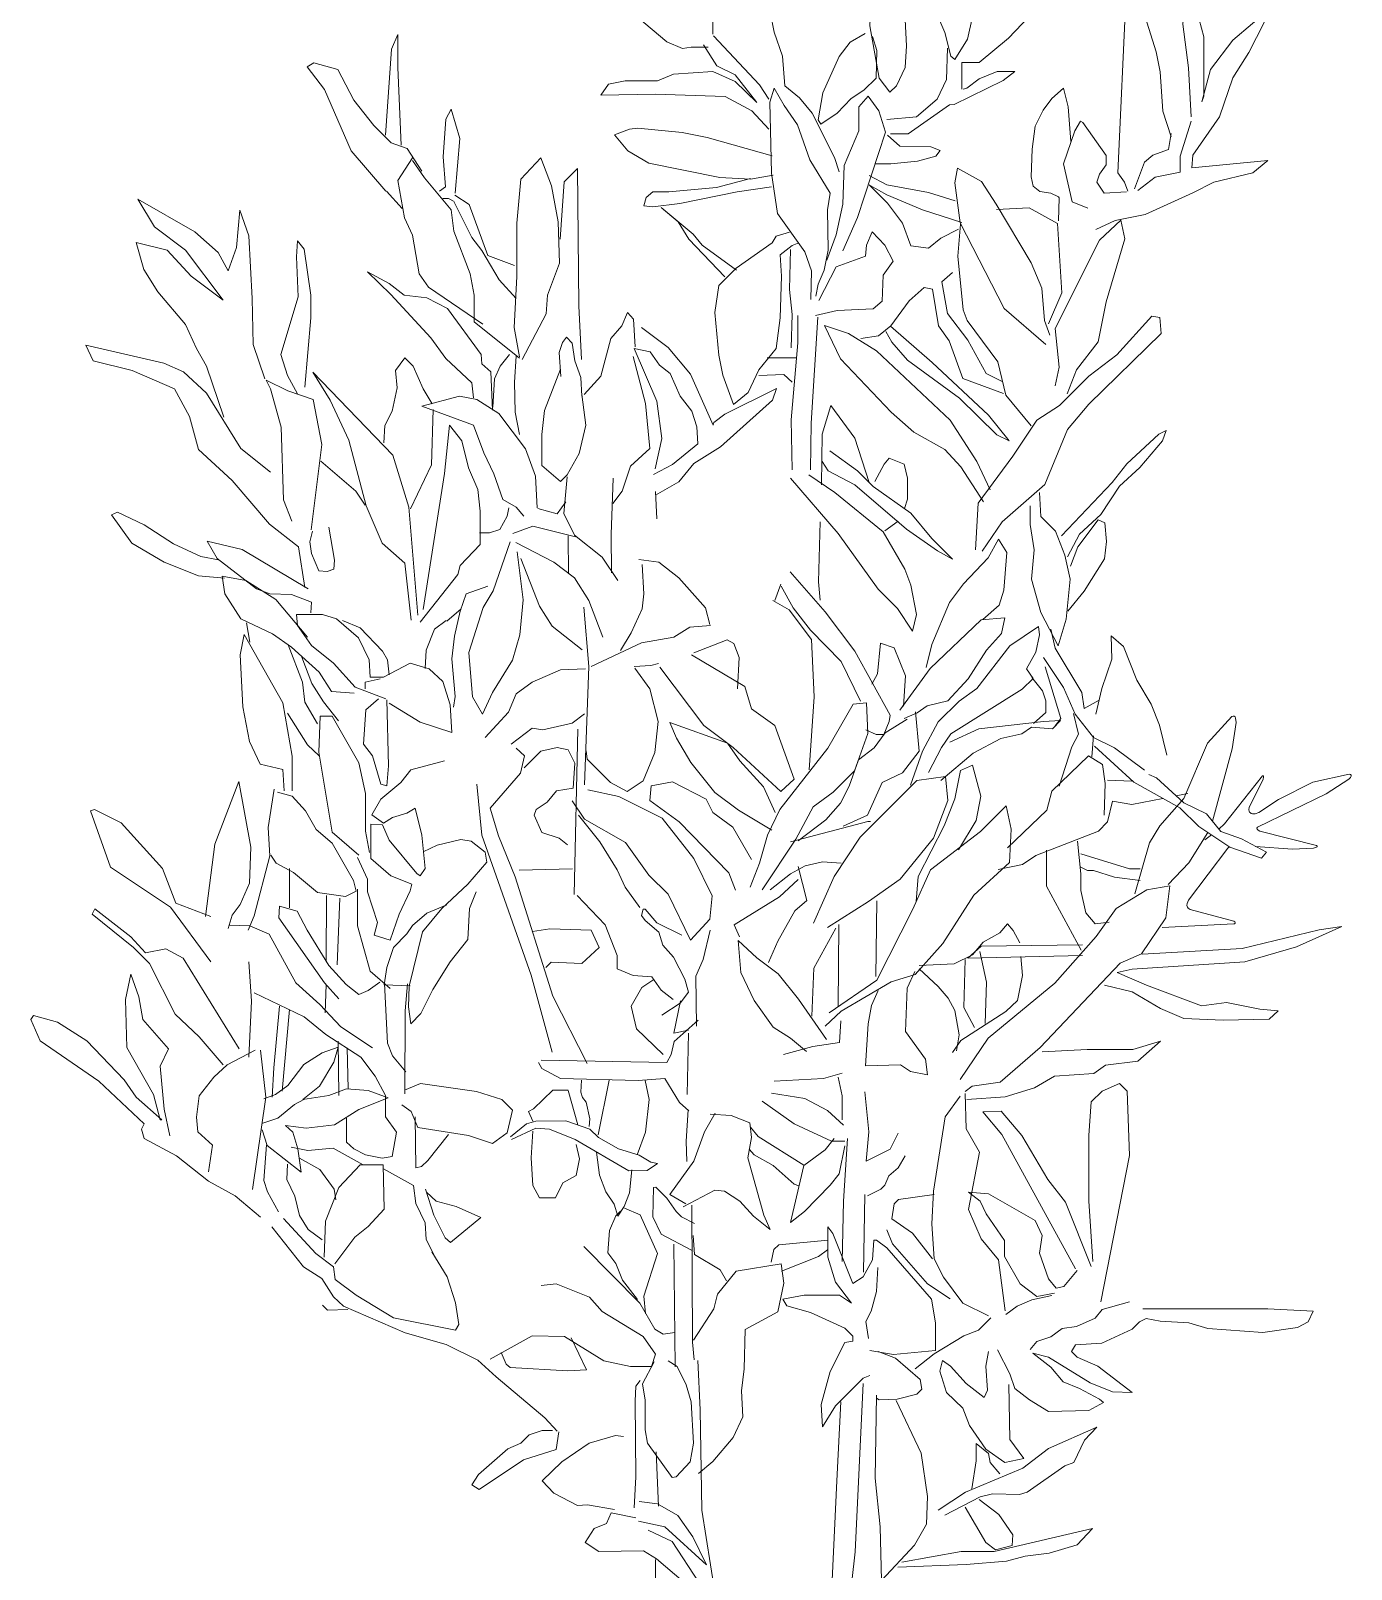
# Model space of a CAD drawing. Header units: millimetres. Extents: x -63086 to 144078, y -129912 to 13382.
# Drawn here: x 51052.6 to 51382.5, y -41978.8 to -41594.5 of the extents above; entities that cross this region are included whole.
import ezdxf

# ---------------------------------------------------------------- set-up
doc = ezdxf.new("R2010")
doc.units = ezdxf.units.MM
doc.layers.get('0').update_dxf_attribs({"lineweight": 0})
doc.layers.add('観葉植物', color=92, linetype='Continuous', lineweight=9)

# ---------------------------------------------------------------- blocks, each defined once
blk = doc.blocks.new('オリーブ（CAD素材.com）')
at = {"color": 0, "linetype": 'ByBlock', "lineweight": -2}
for points in [[(54.53, 1051.79), (52.71, 1049.18), (51.67, 1046.83), (50.62, 1042.4), (45.93, 1034.97), (44.37, 1029.76), (45.67, 1028.06), (46.58, 1023.37), (48.67, 1017.37), (49.32, 1009.94), (52.97, 1006.94), (56.1, 1003.16), (61.7, 992.08), (62.88, 988.43)], [(96.14, 1026.82), (103.14, 1029.49), (108.15, 1034.17), (115.16, 1037.17), (121.16, 1037.5), (126.5, 1039.51), (133.85, 1044.51), (137.52, 1046.51), (135.51, 1042.84), (129.51, 1038.17), (124.5, 1035.5), (117.16, 1034.5), (105.15, 1021.82), (97.8, 1015.81), (93.47, 1015.81), (93.47, 1009.14)], [(97.41, 1032.83), (94.91, 1021.57), (91.78, 1016.56), (90.73, 1017.4), (89.27, 1023.24), (86.77, 1029.08), (86.35, 1037.21), (86.98, 1043.05)], [(31.26, 1022.9), (31.39, 1031.24), (24.62, 1037.63), (22.92, 1038.54), (11.06, 1041.28), (7.28, 1041.28), (7.15, 1038.02), (8.71, 1032.15), (12.49, 1027.07), (19.79, 1020.94), (23.7, 1019.25), (25.92, 1019.64), (30.09, 1019.64)], [(150.8, 1002.18), (150.17, 1014.48), (148.71, 1025.33), (149.55, 1034.72), (151.84, 1033.46), (152.26, 1028.67), (153.93, 1022.2), (153.93, 1007.39), (153.51, 1005.93), (155.6, 1014.07), (161.23, 1021.37), (171.03, 1029.71), (165.19, 1018.24), (161.23, 1011.98), (157.89, 1002.18), (151.22, 992.59), (151.01, 989.46), (169.99, 991.33), (166.23, 988.21), (156.43, 985.91), (151.22, 983.2), (139.33, 977.78), (131.82, 976.32), (127.02, 974.02)], [(79, 1033.01), (79.65, 1019.98), (79.39, 1014.5), (77.17, 1009.94), (75.48, 1008.38), (72.87, 1011.9), (70.53, 1024.93), (70.66, 1028.32), (75.74, 1033.54)], [(145.79, 997.17), (143.71, 1003.64), (143.08, 1013.44), (142.04, 1018.45), (139.33, 1027.21), (134.53, 1033.46), (132.45, 988.21), (134.11, 985.91), (134.95, 983.62)], [(-46.61, 995.12), (-47.39, 1014.54), (-47.39, 1022.75), (-48.95, 1019.1), (-50.52, 997.59)], [(31.49, 1022.47), (42.96, 1010.17), (45.25, 1006.62)], [(69.38, 1023.06), (65.6, 1020.84), (62.86, 1017.32), (58.82, 1008.2), (57.65, 1001.42), (58.3, 1000.37), (62.34, 1003.11), (65.86, 1006.76), (68.99, 1008.85), (72.12, 1011.85), (72.25, 1018.75), (71.2, 1022.27)], [(45.25, 999.11), (41.08, 1003.7), (34.41, 1007.25), (16.89, 1007.87), (3.33, 1007.66), (5.21, 1010.38), (9.38, 1011.21), (17.51, 1011.21), (21.48, 1012.88), (31.28, 1013.5), (36.91, 1011), (42.33, 1005.79), (36.91, 1012.67), (32.32, 1014.96), (28.99, 1020.18)], [(89.91, 1019.38), (89.65, 1011.56), (87.31, 1006.6), (82.22, 1002.17), (74.79, 1001.52)], [(-50.4, 983.65), (-59.07, 993.67), (-65.75, 1009.02), (-70.08, 1014.69), (-68.42, 1015.69), (-62.41, 1014.02), (-58.4, 1006.35), (-53.4, 1000.01), (-49.06, 995.67), (-45.06, 994.33), (-41.39, 988.66)], [(93.82, 1009.08), (94.74, 1009.34), (97.86, 1011.69), (102.3, 1013.51), (106.73, 1013.51), (103.86, 1011.3), (91.61, 1005.3), (90.43, 1005.17), (80.14, 998), (75.7, 998)], [(57.02, 957.44), (57.65, 960.36), (59.11, 963.91), (60.15, 968.92), (59.94, 978.93), (60.57, 983.1), (55.56, 991.44), (52.44, 1000.2), (49.1, 1005), (46.6, 1009.38), (45.55, 1005.83), (45.97, 988.1), (47.43, 978.09), (54.31, 968.5), (55.98, 963.7), (55.77, 956.61)], [(63.8, 968.7), (67.47, 977.05), (74.47, 998.4), (72.81, 1003.74), (70.14, 1007.41), (67.8, 1004.74), (67.8, 998.74), (64.13, 990.06), (63.8, 980.38), (62.13, 972.71), (59.79, 966.37)], [(120.7, 996.08), (120.05, 1004.68), (118.88, 1009.37), (116.01, 1006.77), (113.79, 1003.9), (111.84, 999.86), (111.05, 994.12), (110.79, 987.21), (111.32, 984.87), (113.01, 983.56), (115.75, 983.17), (117.7, 982.26), (117.83, 982), (117.7, 976.26)], [(-33.05, 983.12), (-31.88, 996.81), (-34.09, 1004.11), (-35.4, 1001.63), (-36.05, 992.25), (-35.53, 984.69), (-36.96, 983.64)], [(134.65, 983.43), (129.04, 983.17), (127.22, 985.91), (127.87, 987.87), (129.56, 990.21), (129.56, 992.56), (123.7, 1000.77), (123.18, 1001.16), (121.74, 998.69), (118.88, 990.47), (121.09, 980.96), (125, 979.39)], [(137.45, 983.83), (141.83, 987.16), (148.09, 988.41), (148.09, 992.38), (150.8, 1001.14)], [(46.16, 992.46), (29.89, 997.05), (23.64, 998.3), (12.58, 999.35), (10.5, 999.14), (6.74, 997.68), (10.08, 993.72), (15.3, 990.59), (33.02, 987.04), (40.74, 986.62), (46.37, 987.67)], [(71.79, 990.49), (75.76, 990.49), (82.43, 991.12), (87.02, 992.37), (88.06, 993.83), (85.77, 994.67), (78.05, 994.87), (74.92, 997.59)], [(145.79, 998.01), (145.17, 994.05), (141.21, 992.59), (139.12, 990.92), (136.62, 984.24)], [(-43.72, 992), (-47.39, 986.32), (-45.72, 976.98), (-43.72, 972.64), (-42.05, 962.96), (-39.72, 959.63), (-26.19, 950.42)], [(-16.35, 941.6), (-10.34, 952.95), (-10, 957.62), (-7, 965.63), (-7.34, 975.97), (-9, 984.98), (-11.67, 991.99), (-16.68, 986.65), (-17.68, 975.64), (-17.68, 962.29), (-18.35, 949.61), (-17.01, 942.27)], [(-43.72, 991.33), (-40.72, 986.99), (-34.04, 978.98), (-33.38, 973.64), (-29.37, 962.96), (-28.37, 957.62), (-28.37, 950.95), (-17.02, 941.94)], [(-1.54, 941.61), (-2.21, 954.96), (-2.54, 989.33), (-5.88, 985.99), (-6.88, 971.64)], [(115.47, 947.68), (114.13, 951.35), (113.47, 959.36), (110.8, 965.7), (102.12, 980.38), (98.45, 986.05), (92.44, 989.39), (91.78, 985.72), (93.11, 975.71), (104.12, 954.35), (114.47, 945.34)], [(45.95, 984.75), (37.4, 983.5), (23.01, 980.58), (16.34, 979.74), (14.04, 979.95), (14.67, 982.04), (16.34, 983.5), (20.3, 983.5), (32.19, 984.54), (40.74, 986.83)], [(91.84, 981.25), (85.17, 983.34), (74.74, 985.22), (70.36, 987.51)], [(92.67, 974.16), (88.29, 971.87), (85.17, 969.37), (80.79, 969.99), (78.7, 975.62), (74.95, 980.63), (70.36, 985.22)], [(93.51, 975.83), (83.71, 978.96), (74.74, 982.71), (70.57, 985.01)], [(-80.64, 936.78), (-83.56, 945.33), (-83.77, 956.8), (-84.61, 972.45), (-86.9, 978.91), (-87.73, 969.53), (-89.82, 963.69), (-92.32, 968.27), (-98.16, 973.49), (-112.35, 981.62), (-108.17, 974.74), (-100.46, 968.9), (-91.07, 956.39), (-99, 962.43), (-105.05, 968.9), (-112.76, 970.78), (-110.89, 964.1), (-107.34, 958.47), (-100.46, 950.34), (-97.75, 944.29), (-95.24, 939.91), (-90.86, 927.19)], [(-50.26, 983.64), (-46.35, 979.34)], [(-33.31, 981.04), (-34.74, 981.82), (-36.18, 981.82)], [(-17.8, 956.79), (-22.1, 961.48), (-26.4, 968.78), (-28.88, 972.04), (-33.31, 980.91)], [(-18.26, 965.07), (-24.91, 967.55), (-29.6, 980.32), (-33.18, 982.6)], [(37.19, 963.89), (28.64, 970.15), (26.35, 972.86), (18.42, 979.53), (22.6, 975.99), (25.31, 971.61), (34.27, 962.22)], [(115.12, 950.52), (118.46, 958.23), (117.42, 975.55), (110.33, 979.51), (102.19, 979.09)], [(119.86, 933), (122.19, 939), (127.53, 946.01), (129.54, 956.02), (134.21, 971.71), (133.21, 976.38), (127.87, 971.37), (116.86, 949.35), (117.86, 939.67), (116.86, 935)], [(50.45, 973.38), (47.11, 972.37), (46.11, 970.71), (37.1, 964.37), (32.76, 960.03), (31.76, 953.35), (32.76, 942.67), (33.76, 937.67), (36.43, 930.33), (40.1, 933.33), (42.77, 939), (47.11, 944.34), (48.11, 952.02), (48.44, 962.36), (48.11, 967.7), (51.11, 970.04), (52.78, 970.71)], [(56.93, 952.6), (62.36, 953.85), (71.32, 954.27), (73.62, 956.15), (73.83, 962.61), (76.33, 966.16), (74.24, 970.12), (71.12, 973.46), (69.66, 970.12), (69.45, 967.41), (62.15, 964.7), (57.77, 956.36)], [(110.85, 924.99), (104.51, 932.66), (102.51, 941.01), (94.83, 951.35), (93.83, 954.02), (92.49, 967.37), (93.16, 975.38)], [(-70.63, 934.69), (-69.17, 952.01), (-69.17, 957.64), (-70.84, 969.11), (-72.51, 971.19), (-72.72, 967.23), (-72.3, 957.22), (-76.68, 942.83), (-75.01, 937.61), (-72.51, 933.03)], [(50.68, 969.08), (50.47, 959.07), (51.09, 952.81), (50.89, 944.47)], [(-28.5, 931.98), (-28.92, 935.74), (-35.38, 941.79), (-39.14, 947), (-49.15, 957.85), (-54.99, 963.48), (-49.57, 960.56), (-45.81, 957.64), (-40.18, 957.01), (-34.97, 954.3), (-26.62, 942.83), (-26.42, 940.53), (-24.13, 938.48), (-23.77, 928.88)], [(91.21, 963.32), (88.5, 961.02), (89.96, 953.1), (94.97, 946.42), (99.56, 938.08), (103.73, 935.99)], [(103.94, 933.07), (93.72, 936.83), (90.38, 946.21), (87.67, 949.97), (86.21, 959.15), (84.12, 959.56), (80.37, 956.23), (75.78, 949.97), (72.65, 947.47), (68.27, 946.84)], [(-0.85, 932.86), (3.33, 937.45), (5.83, 946.83), (8.54, 949.96), (10, 953.3), (11.46, 951.63), (11.88, 944.75)], [(16.98, 907.67), (22.82, 911.01), (26.58, 915.59), (33.25, 919.77), (46.18, 931.44), (47.22, 934.36), (34.29, 927.9), (31.58, 925.81), (31.37, 925.19), (25.74, 937.91), (20.11, 944.58), (13.44, 949.59)], [(52.55, 952.6), (52.55, 945.72), (50.89, 926.53), (51.09, 914.02)], [(55.68, 914.02), (55.89, 925.7), (57.56, 952.19)], [(100.57, 909.05), (97.23, 916.06), (90.56, 926.41), (72.2, 943.76), (65.2, 948.1), (59.19, 950.1), (63.19, 941.76), (75.87, 928.41), (81.55, 923.4), (89.22, 919.07), (93.23, 914.73), (98.9, 906.05)], [(75.67, 949.88), (86.09, 940.84), (100.19, 927.64), (105.32, 921.29), (102.23, 922.75), (92.94, 931.88), (79.9, 941.41), (75.99, 945.89), (74.53, 948.58)], [(96.9, 894.04), (97.56, 905.72), (106.24, 917.4), (112.25, 926.41), (117.92, 930.08), (125.26, 937.42), (132.27, 942.76), (140.95, 952.44), (142.95, 952.1), (143.28, 948.1), (125.26, 930.41), (119.92, 924.07), (114.25, 910.39), (103.57, 901.05), (98.57, 893.7)], [(-1.46, 932.4), (-1.72, 937.09), (-3.16, 941.26), (-3.81, 945.7), (-5.24, 947.13), (-6.29, 945.83), (-7.07, 943.35), (-6.68, 937.35)], [(-79.2, 913.44), (-86.67, 919.32), (-95.22, 933.2), (-100.96, 938.52), (-105.89, 940.67), (-125.4, 945.19), (-123.51, 941.21), (-113.79, 938.87), (-103.22, 934.27), (-99.49, 927.33), (-97.24, 919.12), (-88.81, 911.31), (-79.44, 900.4), (-72.26, 894.76), (-70.65, 884.61)], [(-38.8, 930.52), (-41.1, 934.28), (-43.6, 939.91), (-45.69, 941.99), (-47.98, 938.86), (-47.56, 934.48), (-48.82, 928.64), (-50.69, 925.1), (-50.9, 920.72)], [(-23.7, 929.69), (-23.29, 936.78), (-21.83, 939.91), (-19.53, 942.83)], [(-17.03, 922.81), (-18.07, 928.44), (-18.28, 935.95), (-17.86, 942.41)], [(11.35, 942.29), (14.48, 930.61), (15.52, 919.35), (10.73, 914.97), (8.64, 908.71), (6.35, 905.58)], [(16.88, 914.29), (18.55, 921.8), (17.3, 931.19), (11.67, 944.33), (15.63, 943.49), (17.93, 940.16), (20.64, 938.07), (23.14, 932.44), (26.06, 928.69), (27.31, 924.72), (27.52, 920.55), (21.26, 915.34), (16.47, 912.83)], [(52.14, 941.97), (44.84, 941.97)], [(-42.4, 877.69), (-44.62, 904.7), (-48.63, 917.71), (-68.65, 938.4), (-64.31, 931.4), (-59.64, 921.39), (-55.3, 905.03), (-51.3, 895.69), (-45.62, 890.68), (-44.11, 876.47)], [(-1.45, 932.82), (-0.45, 925.14), (-2.12, 918.13), (-5.12, 912.79), (-6.79, 911.12), (-11.46, 915.13), (-11.46, 922.8), (-10.79, 928.81), (-6.79, 939.16)], [(-69.05, 899.03), (-66.38, 920.38), (-68.52, 931.6), (-74.93, 933.73), (-80.27, 936.4), (-79.2, 934.27), (-76.53, 924.66), (-75.99, 906.5), (-73.86, 901.16)], [(51.09, 935.92), (49.01, 937.79), (42.75, 937.59)], [(-12.61, 904.49), (-13.03, 912.42), (-15.53, 919.3), (-22.2, 928.06), (-27.63, 931.61), (-32.01, 932.44), (-41.39, 929.94), (-28.46, 925.14), (-25.96, 918.26), (-23.45, 913.04), (-21.16, 906.58), (-17.82, 904.7), (-15.95, 902.41)], [(-44.23, 904.24), (-39.01, 915.3), (-38.6, 929.06)], [(70.33, 910.86), (66.79, 921.92), (60.74, 930.05), (58.65, 922.96), (58.45, 910.24)], [(-41.1, 879.08), (-35.78, 913.09), (-34.53, 925.19), (-31.4, 921.23), (-29.74, 914.55), (-27.44, 909.13), (-26.82, 903.71), (-26.82, 895.36), (-31.82, 890.15), (-32.45, 887.85), (-41.83, 875.97)], [(118.45, 897.51), (131.09, 910.81), (134.74, 915.5), (142.69, 922.93), (144.52, 923.84), (143.61, 921.24), (138, 914.59), (132.92, 909.9), (128.22, 902.86), (122.88, 897.9), (119.88, 892.3)], [(60.53, 918.79), (67.41, 913.78), (71.38, 909.82), (80.76, 903.15), (85.98, 896.89), (91.19, 891.67), (87.44, 893.76), (79.72, 899.18), (66.79, 910.24), (60.11, 913.78), (58.65, 916.08)], [(-66.65, 916.22), (-57.89, 908.71), (-55.6, 905.17)], [(79.15, 904.34), (79.93, 906.69), (79.93, 911.91), (79.09, 915.45), (75.34, 916.91), (74.09, 915.45), (71.79, 911.07)], [(-5.13, 912.26), (-5.96, 903.08), (-3.25, 897.66), (3.63, 892.23), (7.6, 886.39)], [(6.38, 911.9), (5.86, 897.82), (5.99, 888.3)], [(50.73, 911.91), (62.62, 898.14), (72.63, 884.17), (77.43, 879.37), (81.18, 873.74), (82.22, 877.91), (80.76, 885.21), (79.3, 889.17), (73.88, 898.56), (61.78, 908.36), (55.32, 912.74)], [(16.94, 908.64), (17.33, 901.73)], [(112.92, 908.39), (113.25, 902.38), (116.92, 898.71), (119.26, 892.7), (120.59, 886.7), (119.59, 876.68), (117.59, 870.01), (113.25, 878.35), (110.91, 886.7), (111.58, 894.04), (110.58, 900.38), (110.58, 905.05)], [(-90.75, 886.94), (-97.22, 887.57), (-105.77, 890.91), (-113.9, 895.7), (-118.91, 902.8), (-117.45, 903.42), (-110.77, 900.29), (-103.47, 895.5), (-96.59, 892.37), (-92.21, 891.53)], [(-19.7, 904.51), (-20.05, 902.42), (-21.89, 899.11), (-24.48, 898.24), (-26.98, 898.29)], [(-12.46, 904.36), (-7.57, 903.05), (-5.45, 905.99)], [(-68.76, 898.67), (-69.38, 896), (-68.97, 893.12), (-67.12, 888.81), (-65.07, 888.6), (-63.42, 889.22), (-63.22, 891.48), (-64.65, 899.69)], [(-18.68, 898.07), (-13.68, 899.95), (-3.04, 897.24)], [(58.09, 901.02), (57.67, 886.01), (58.09, 881.42)], [(74.3, 898.77), (77.56, 901.17)], [(120.66, 889.95), (122.49, 894.78), (127.57, 901.55), (129.27, 900.77), (129.66, 896.08), (129.14, 891.78), (124.05, 883.7), (120.01, 878.74)], [(-69.78, 884.31), (-86.26, 894.11), (-95.02, 896.2), (-92.51, 891.82), (-82.71, 884.31), (-79.37, 883.06), (-73.95, 882.85), (-68.95, 880.97), (-69.15, 878.26)], [(-17.56, 893.56), (-16.07, 881.51), (-16.9, 872.75), (-18.78, 866.49), (-23.79, 858.36), (-26.29, 852.93), (-28.79, 857.31), (-29.63, 868.37), (-26.08, 879.63), (-23.58, 883.8), (-19.34, 896.05)], [(-17.91, 895.85), (-8.46, 890.98), (-3.25, 887.02), (0.3, 881.39), (3.84, 872.21)], [(-4.83, 897.53), (-4.75, 887.99)], [(84.56, 864.66), (85.99, 870.4), (90.42, 880.83), (93.94, 885.52), (100.07, 892.04), (102.68, 896.73), (104.76, 893.34), (103.98, 883.96), (102.81, 880.18), (98.76, 876.66)], [(-1.37, 869.08), (-8.88, 874.92), (-12.01, 879.93), (-16.64, 891.83)], [(13.65, 890.36), (14.06, 883.06), (13.65, 879.3), (10.93, 873.25), (8.22, 868.87)], [(30.54, 875.34), (29.5, 879.51), (22.82, 887.02), (17.82, 890.98), (12.81, 891.61)], [(50.6, 888.57), (59.33, 878.53), (66.76, 868.75), (75.62, 852.72), (75.36, 851.15), (74.06, 847.9), (72.1, 847.9), (69.5, 849.07)], [(-58.31, 858.24), (-63.94, 858.65), (-67.07, 863.45), (-73.95, 869.71), (-78.75, 873.05), (-86.67, 876.8), (-90.64, 883.06), (-91.26, 887.44), (-85.42, 886.39), (-77.91, 881.6), (-69.99, 872.21)], [(-24.94, 884.93), (-30.36, 883.06), (-31.82, 878.68), (-33.28, 872.42), (-33.91, 866.79), (-33.07, 857.4), (-33.49, 854.69)], [(48.25, 885.44), (46.82, 881.4)], [(68.19, 856.24), (63.37, 866.15), (55.68, 873.97), (51.38, 879.57), (48.38, 884.92)], [(55.34, 839.06), (56.59, 857.28), (55.94, 871.62), (50.34, 879.05), (46.29, 881.4)], [(-50.38, 856.78), (-58.1, 859.7), (-63.52, 865.75), (-68.95, 870.13), (-72.49, 875.13), (-72.7, 877.84), (-66.23, 877.84), (-62.69, 876.8), (-57.27, 872), (-54.55, 866.58), (-54.35, 862.2), (-51.01, 862.2), (-44.33, 865.75), (-39.54, 864.29), (-36.2, 861.16), (-34.32, 855.32), (-33.91, 848.43), (-41.83, 850.94), (-49.55, 855.73)], [(-49.55, 862.83), (-49.97, 866.58), (-51.22, 868.67), (-56.85, 874.51), (-61.23, 876.38)], [(-35.2, 876.18), (-31.62, 879.28)], [(-0.95, 879.72), (0.3, 864.91), (-0.74, 835.3)], [(78.04, 853.97), (85.6, 864.4), (98.37, 876.53), (104.24, 877.05), (103.46, 873.14), (99.68, 868.97), (95.11, 861.8), (90.03, 856.32), (84.82, 855.02), (82.34, 853.32), (79.08, 851.89)], [(-73.81, 833.79), (-73.81, 842.47), (-76.14, 855.82), (-85.82, 872.84), (-86.82, 867.83), (-86.15, 854.82), (-84.48, 846.14), (-81.81, 840.47), (-76.14, 839.13), (-75.81, 833.79)], [(-85.21, 875.76), (-84.38, 870.96)], [(-35.36, 876.35), (-38.22, 874.23), (-40.33, 868.93), (-40.58, 864.37)], [(0.92, 864.91), (13.44, 870.75), (21.57, 872.21), (25.54, 874.71), (30.75, 875.13)], [(80.71, 835.25), (83.71, 843.72), (87.62, 851.02), (92.83, 856.24), (97.26, 859.37), (105.48, 870.06), (112.64, 874.88), (112.91, 872.79), (111.99, 868.49), (109.65, 864.32), (111.34, 861.84), (108.6, 859.24), (90.75, 848.03), (88.4, 844.64), (85.14, 838.38)], [(115.76, 874.22), (116.8, 869.42), (123.48, 858.37), (124.1, 854.41), (127.86, 856.49)], [(144.75, 842.73), (142.87, 850.23), (140.79, 855.45), (137.24, 861.5), (133.91, 869.84), (130.78, 872.55), (130.99, 866.71), (128.48, 859.41), (127.02, 852.95)], [(-67.49, 850.52), (-70.61, 855.94), (-71.24, 860.95), (-74.79, 870.33)], [(26.54, 868.26), (34.88, 871.52), (36.57, 870.61), (37.88, 867.09), (37.49, 859.27)], [(70.99, 860.44), (72.42, 863.05), (73.2, 870.74), (76.59, 869.57), (79.46, 862.53), (78.94, 854.97)], [(-62.23, 851.33), (-66.01, 856.03), (-68.88, 860.59), (-71.36, 867.24)], [(11.66, 864.86), (15.77, 865.12), (17.69, 865.63)], [(25.95, 867.83), (39.3, 859.91), (40.97, 854.27), (46.81, 850.1), (51.61, 836.76), (48.27, 833.63), (36.38, 844.68), (29.08, 850.1), (18.03, 864.7)], [(113.88, 867.13), (118.89, 859.62), (121.81, 852.95), (126.4, 847.11), (131.61, 844.6), (139.12, 838.97)], [(114.3, 864.83), (118.26, 851.9), (116.8, 850.03)], [(-51.84, 861.78), (-55.6, 860.95), (-55.6, 859.28)], [(-25.56, 847.18), (-19.72, 853.44), (-17.85, 858.03), (-13.88, 860.95), (-6.79, 864.08), (-0.54, 864.29)], [(11.77, 864.49), (15.52, 859.28), (17.61, 851.15), (16.78, 843.43), (13.86, 836.34), (9.89, 833.63), (5.72, 835.92), (-0.12, 841.76), (-0.33, 843.85)], [(110.96, 862.12), (113.67, 858.79), (114.51, 856.28), (114.51, 853.36), (111.38, 850.65)], [(-50.17, 856.57), (-49.76, 840.09), (-50.17, 835.09), (-51.63, 835.5), (-53.72, 842.59), (-56.01, 845.51), (-55.39, 854.07), (-52.26, 856.78)], [(40.66, 809.77), (42.99, 815.77), (44.99, 822.78), (48, 829.12), (60.01, 844.47), (66.35, 855.48), (69.69, 855.82), (70.02, 848.14), (66.69, 838.8), (61.35, 833.46), (56.34, 829.79), (52, 821.78), (43.66, 809.1)], [(81.94, 853.53), (82.85, 843.75), (78.68, 838.28), (73.59, 835.93), (69.94, 827.72), (63.82, 824.98)], [(-67.07, 842.59), (-69.99, 845.31), (-74.99, 853.23)], [(-57.12, 817.78), (-63.79, 823.45), (-67.13, 843.47), (-66.8, 852.48), (-63.79, 852.48), (-57.12, 840.8), (-55.45, 833.13), (-55.45, 823.78), (-54.45, 818.44)], [(-19.1, 845.51), (-13.88, 849.48), (-11.17, 849.06), (-3.87, 850.73), (-0.74, 853.02)], [(46.84, 828.39), (43.92, 834.85), (38.08, 841.32), (34.96, 845.7), (20.56, 850.91), (22.23, 846.95), (25.78, 840.9), (31.83, 833.39), (37.67, 829.01), (46.01, 824.01)], [(79.85, 851.71), (74.38, 848.32), (71.64, 844.54), (67.73, 841.54), (65.38, 835.02), (63.17, 830.72), (59.52, 826.55), (52.61, 821.33)], [(90.48, 845.94), (97.78, 849.33), (113.95, 851.15), (118.12, 851.42), (116.16, 849.33), (110.95, 849.72), (108.47, 848.03), (103.26, 846.85), (96.35, 843.2), (88.27, 836.42)], [(121.39, 853.15), (122.64, 847.94), (120.97, 844.81), (117.85, 835.01)], [(156.14, 826.2), (161.09, 844.3), (162.04, 850.92), (161.92, 852.01), (161.76, 852.3), (161.55, 852.46), (161.29, 852.48), (160.99, 852.4), (154.9, 845.73), (148.94, 831.92), (142.97, 825.08), (140.43, 820.81), (136.71, 808.06)], [(-2.4, 849.23), (-3.32, 807.91)], [(126.4, 847.52), (125.98, 842.31)], [(-0.12, 765.72), (-8.67, 782.53), (-18.06, 812.35), (-22.23, 822.57), (-24.31, 829.46), (-16.8, 838.22), (-15.76, 842.59), (-17.85, 844.47)], [(-15.83, 839.58), (-11.66, 843.75), (-7.62, 844.67), (-4.88, 844.02), (-3.19, 840.76), (-3.58, 834.5), (-7.75, 833.85), (-10.09, 830.98), (-12.83, 829.16), (-13.35, 827.72), (-11.4, 823.42), (-7.1, 821.99), (-5.01, 820.29)], [(104.91, 819.57), (114.72, 828.96), (115.97, 833.76), (125.15, 842.52), (128.69, 840.43), (129.32, 835.63), (129.11, 827.71)], [(140.24, 837.87), (142.12, 837.03), (149, 830.78), (154.63, 828.07), (158.18, 823.69), (163.39, 821.81), (169.65, 818.47), (168.4, 817.01), (160.47, 819.72), (152.75, 824.94), (147.96, 829.53), (136.49, 835.99), (126.68, 844.96)], [(-57.47, 817.15), (-54.97, 811.73), (-54.97, 808.6), (-52.47, 800.88), (-53.3, 797.75), (-49.34, 796.5), (-47.05, 802.97), (-44.33, 808.81), (-43.92, 810.48), (-49.13, 812.56), (-54.14, 816.94), (-54.14, 825.49), (-51.22, 825.28), (-49.55, 821.53), (-42.67, 813.19), (-41.83, 812.56), (-40.58, 814.44), (-41.41, 822.78), (-43.08, 829.46), (-45.17, 828.2), (-48.71, 827.16), (-51.01, 825.7), (-53.93, 827.79), (-51.63, 831.75), (-46.63, 835.92), (-44.13, 839.05), (-35.78, 841.34)], [(82.09, 806.17), (82.61, 812.43), (89.13, 825.07), (91.74, 831.85), (93.17, 838.89), (96.17, 840.19), (98.25, 832.5), (97.08, 826.38), (92.65, 819.08)], [(166.9, 819.91), (176.11, 819.22), (181.41, 819.48), (182.11, 819.73), (182.25, 819.86), (182.26, 820.01), (182.15, 820.16), (167.97, 823.76), (167.53, 824.01), (167.29, 824.25), (167.25, 824.49), (167.38, 824.75), (184.51, 833.09), (190.22, 836.76), (190.58, 837.15), (190.77, 837.48), (190.8, 837.74), (190.64, 837.91), (190.28, 838), (181.23, 835.94), (172.65, 831.61), (167.75, 828.44), (166.83, 828.1), (166.44, 828.04), (166.1, 828.05), (165.82, 828.13), (165.59, 828.28), (165.42, 828.48), (165.3, 828.74), (165.25, 829.04), (165.33, 829.74), (168.81, 836.68), (168.91, 837.32), (168.86, 837.49), (168.76, 837.56), (168.59, 837.54), (159.15, 825.55), (157.7, 824.28)], [(-95.5, 802.42), (-93.16, 820.45), (-87.15, 836.13), (-84.15, 819.78), (-84.48, 810.77), (-86.82, 805.43), (-88.82, 802.76), (-89.82, 799.42)], [(-78.34, 834.26), (-79.8, 824.66), (-79.38, 817.57), (-83.34, 802.56), (-84.8, 799.01)], [(-8.88, 768.55), (-14.09, 787.74), (-26.4, 822.78), (-27.65, 835.5)], [(40.93, 816.7), (36.26, 824.71), (31.26, 828.38), (29.59, 831.71), (21.24, 836.05), (15.91, 835.05), (15.57, 831.38), (22.91, 826.04), (35.26, 813.36), (36.93, 809.02)], [(56.44, 800.72), (61.65, 812.4), (68.12, 822.2), (82.3, 836.39), (89.39, 837.43), (90.02, 831.38), (86.47, 822), (78.13, 811.78), (70.2, 806.15), (59.98, 799.68)], [(129.94, 836.47), (135.99, 836.26), (136.11, 836.33)], [(-77.48, 833.46), (-73.81, 832.46), (-70.47, 828.79), (-67.8, 824.12), (-63.79, 820.78), (-58.45, 811.43), (-57.79, 808.77), (-60.46, 807.43), (-67.47, 808.43), (-73.47, 813.44), (-77.81, 815.77), (-79.14, 817.78)], [(0.09, 834.04), (7.81, 832.38), (18.65, 826.95), (26.58, 816.94), (31.17, 807.56), (30.54, 801.72), (25.74, 796.5), (20.11, 807.97), (15.32, 812.77), (9.48, 820.9), (-0.74, 826.74), (-3.87, 831.33)], [(102.62, 814.15), (108.67, 815.4), (112.01, 817.7), (127.65, 823.75), (129.94, 826.04), (131.19, 831.25), (135.99, 830.42), (143.76, 831.89)], [(147.04, 832.55), (149.96, 833.13)], [(-94.16, 791.08), (-104.17, 804.76), (-119.19, 814.77), (-124.2, 828.79), (-123.19, 829.12), (-116.52, 825.78), (-106.18, 814.44), (-102.84, 805.76), (-94.16, 802.42)], [(13.05, 804.7), (9.38, 809.71), (7.38, 814.04), (3.04, 821.05), (-2.3, 827.73)], [(60.4, 778.37), (72.29, 786.51), (81.26, 804.23), (85.64, 814.04), (98.15, 823.63), (104.62, 830.1), (105.87, 824.26), (105.45, 815.91), (96.48, 807.78), (88.77, 795.68), (81.88, 787.97), (75.84, 786.09), (63.32, 778.79), (59.36, 775.04)], [(50.67, 821.11), (70.02, 826.12), (70.69, 826.12)], [(145.05, 810.39), (150.24, 815.85), (155, 823.42)], [(155.87, 822.83), (154.21, 821.57)], [(-27.86, 808.6), (-29.53, 804.43), (-29.94, 796.71), (-34.32, 791.08), (-38.7, 784.2), (-41.62, 778.15), (-44.13, 775.64), (-44.75, 779.82), (-44.54, 785.03), (-41.21, 798.59), (-36.41, 804.43), (-29.94, 810.48), (-25.16, 815.99), (-25.58, 818.49), (-29.12, 821.2), (-31.63, 821.62), (-37.55, 820.21), (-41.06, 818.58)], [(123.33, 794), (114.65, 810.02), (114.65, 819.03)], [(122.43, 821.24), (123.27, 813.11), (123.27, 808.94), (124.52, 803.31), (126.81, 800.59), (130.36, 801.01)], [(143.57, 799.67), (161.45, 800.58), (161.61, 800.62), (161.71, 800.68), (161.77, 800.75), (161.79, 800.84), (161.77, 800.94), (161.71, 801.05), (161.45, 801.28), (150.58, 804.15), (150.07, 804.5), (149.9, 804.71), (149.8, 804.94), (149.74, 805.18), (149.78, 805.7), (150.14, 806.52), (159.94, 819.5), (160.32, 819.83)], [(52.6, 814.91), (54.82, 806.43), (51.82, 803.83), (47.52, 796.27), (45.17, 790.92)], [(45.66, 809.1), (50.67, 813.1), (54.34, 815.11), (58.68, 816.11), (63.35, 815.77)], [(123.27, 818.11), (135.37, 814.36), (138.08, 814.36)], [(-74.46, 814.4), (-74.46, 804.62)], [(-17.13, 814.03), (-3.78, 814.36)], [(52.61, 811.69), (47.94, 807.35), (36.6, 800.34), (37.93, 797.34)], [(138.08, 811.44), (131.61, 812.27), (126.4, 813.94), (124.94, 813.94), (123.27, 814.78)], [(-65.22, 807.69), (-65.34, 791.41)], [(-57.47, 809.22), (-57.47, 800.05), (-54.35, 788.78), (-49.34, 784.4)], [(-2.63, 807.7), (4.38, 800.36), (7.38, 792.69), (7.38, 789.35), (11.39, 787.68), (16.06, 787.35), (18.39, 784.01), (21.4, 781.67)], [(93.05, 761.71), (100.06, 772.06), (116.74, 785.74), (127.09, 797.42), (132.09, 804.43), (139.77, 809.1), (145.44, 810.1), (144.44, 802.09), (138.43, 793.08), (133.09, 790.74), (113.07, 769.72), (103.06, 761.04), (96.05, 760.04), (94.38, 758.71)], [(-91.06, 765.32), (-97.07, 772.33), (-103.08, 778), (-109.42, 790.68), (-113.42, 794.69), (-123.77, 803.03), (-123.1, 804.37), (-114.09, 797.36), (-110.42, 793.35), (-105.41, 794.36), (-101.07, 792.02), (-87.06, 769.33)], [(-62.15, 781.87), (-65.7, 785.83), (-77.17, 802.1), (-76.96, 805.02), (-72.58, 803.77), (-70.08, 798.97), (-64.66, 790.21), (-60.28, 785.42), (-57.15, 782.91), (-54.85, 783.96), (-51.93, 786.04)], [(-61.88, 807.03), (-62.55, 790.34)], [(-44.35, 785.12), (-50.82, 785.33), (-50.19, 789.71), (-48.52, 794.71), (-45.18, 798.05), (-43.72, 800.14), (-40.18, 803.26), (-35.17, 805.35)], [(23.54, 797.74), (17.28, 800.87), (14.41, 804.26), (13.89, 804.26), (13.5, 802.69), (14.41, 801.39), (17.8, 798.52), (18.84, 795.26), (21.45, 792.26), (24.32, 786.79), (25.23, 783.53), (23.15, 780.79), (18.58, 777.8)], [(72.23, 806.3), (71.98, 787.4)], [(-89.39, 800.26), (-84.39, 800.05), (-79.59, 797.97), (-72.92, 785.87), (-66.87, 780.45), (-61.65, 774.82), (-53.73, 769.6)], [(61.99, 799.53), (56.51, 789.49), (55.99, 777.5)], [(62.78, 800.39), (62.57, 779.95)], [(82.81, 790.17), (91.57, 790.58), (96.15, 792.88), (98.87, 796.01), (103.04, 798.3), (104.91, 800.59), (106.37, 798.93), (108.04, 795.8)], [(129.18, 785.28), (136.06, 783.61), (143.15, 779.44), (148.99, 776.94), (158.79, 776.52), (170.27, 776.73), (172.56, 778.82), (167.97, 779.23), (159.63, 780.9), (153.37, 780.07), (139.61, 785.28), (132.31, 788.41), (136.06, 789.24), (164.22, 791.12), (177.15, 794.88), (188.41, 799.88), (182.78, 799.05), (163.59, 794.46), (138.56, 793)], [(-13.79, 798.68), (-9.46, 799.34), (0.89, 799.01), (2.89, 794.67), (-1.45, 790.67), (-9.12, 791), (-10.46, 789.67)], [(30.59, 799.01), (28.92, 791.67), (27.06, 787.55), (27.25, 774.98)], [(59.68, 771.72), (52.67, 781.73), (47.66, 788.08), (42.33, 792.08), (37.65, 796.42), (38.32, 788.41), (41.66, 781.4), (46.33, 774.73), (50.67, 772.06), (54.67, 768.72)], [(91.15, 768.48), (93.23, 771.4), (104.5, 778.69), (107.42, 781.41), (108.67, 787.66), (108.25, 792.46)], [(123.66, 792.67), (94.97, 792), (98.3, 795), (123.66, 795.34)], [(98, 793.67), (99.67, 786), (99.33, 775.65)], [(-81.72, 727.28), (-88.06, 732.62), (-94.73, 736.29), (-102.74, 742.63), (-110.75, 746.97), (-111.42, 749.3), (-110.75, 750.64), (-122.1, 761.32), (-136.78, 771.33), (-139.12, 776.67), (-138.45, 777.67), (-132.44, 776), (-125.1, 771.33), (-115.76, 761.65), (-112.75, 757.31), (-106.41, 751.64), (-106.75, 751.64), (-108.42, 757.98), (-115.09, 769.66), (-115.42, 781.67), (-114.09, 788.02), (-112.09, 782.34), (-111.09, 776.67), (-104.74, 769.33), (-106.75, 764.99), (-105.75, 754.31), (-104.41, 747.64)], [(-84.6, 791.09), (-83.97, 781.28), (-84.6, 767.31)], [(81.76, 788.71), (79.89, 784.53), (79.47, 773.69), (84.47, 766.81), (84.89, 762.84), (80.72, 763.68), (78.22, 765.35), (69.46, 765.14), (70.08, 775.57), (70.92, 780.15), (72.59, 783.91)], [(92.19, 768.89), (92.82, 772.86), (91.77, 778.9), (90.11, 782.03), (87.6, 784.95), (82.81, 789.33)], [(94.33, 791.67), (93.99, 779.65), (96.66, 774.65)], [(-65.3, 785.39), (-65.55, 778.33)], [(-50.71, 785.64), (-49.98, 770.81), (-48.76, 767.63), (-45.42, 763.64)], [(-45.03, 785.6), (-45.55, 778.82), (-45.68, 758.09)], [(16.57, 786.66), (13.57, 784.66), (10.9, 779.99), (12.23, 774.32), (18.91, 767.98)], [(-60.27, 752.07), (-60.27, 746.02), (-58.39, 744.35), (-55.47, 742.89), (-51.3, 742.06), (-48.79, 742.48), (-47.75, 748.52), (-50.51, 752.36), (-50.51, 757.74), (-53.1, 762.51), (-56.65, 767.31), (-65.41, 772.94), (-70.83, 777.32), (-83.34, 783.37)], [(23.25, 781.32), (21.58, 773.31), (25.25, 773.98)], [(-76.95, 780.02), (-78.41, 764.58), (-78.83, 757.28)], [(-74.45, 779.18), (-76.33, 758.74)], [(-11.59, 766.5), (19.83, 765.98), (20.87, 767.93), (21.65, 771.19), (27.65, 776.53)], [(24.92, 757.96), (25.25, 773.31)], [(48.94, 767.98), (56.28, 769.98), (62.96, 770.98), (63.29, 776.32)], [(-83.05, 768.99), (-90.06, 765.32), (-93.4, 762.32), (-97.07, 757.65), (-97.74, 752.31), (-97.4, 748.64), (-93.73, 745.3), (-94.73, 738.63)], [(-81.72, 768.99), (-80.38, 757.31), (-83.72, 734.21)], [(-80.91, 756.87), (-77.99, 757.91), (-74.87, 760.2), (-70.9, 765.42), (-66.31, 768.34), (-62.35, 769.8), (-63.39, 766.04), (-66.94, 760), (-71.11, 756.66), (-64.65, 757.7), (-60.27, 759.37), (-54.84, 758.95), (-49.84, 757.08), (-57.14, 754.16), (-63.19, 750.4), (-70.28, 749.57), (-75.49, 750.19), (-73.61, 748.52), (-72.36, 744.35), (-71.53, 738.51), (-80.08, 745.19), (-81.33, 749.15)], [(-62.35, 771.26), (-62.14, 757.7)], [(-60.06, 769.59), (-59.85, 759.37)], [(113.54, 768.6), (124.8, 769.22), (136.27, 769.22), (143.15, 771.31), (137.52, 766.3), (129.39, 765.26), (126.47, 763.17), (116.66, 762.55), (111.66, 759.63), (104.36, 757.33), (94.76, 756.71)], [(-12.24, 765.98), (-11.46, 764.41), (-6.77, 761.94), (12.66, 761.41), (19.31, 761.94), (22.96, 755.94), (25.3, 753.85)], [(-1.55, 761.54), (-1.68, 758.55), (-1.29, 757.24), (-0.38, 756.07), (0.53, 751.9), (0.4, 749.94)], [(5.36, 761.54), (2.62, 747.86)], [(14.35, 761.41), (15.4, 756.72), (14.48, 748.51), (12.4, 742.9)], [(46.61, 761.3), (58.95, 761.97), (63.63, 763.3)], [(62.62, 762.3), (63.63, 757.63), (63.63, 751.62)], [(-45.77, 759.04), (-41.77, 760.71), (-27.75, 758.71), (-21.41, 756.71), (-18.74, 754.04), (-20.08, 748.36), (-23.75, 745.69), (-29.76, 747.7), (-42.44, 749.7), (-44.11, 753.7), (-46.44, 755.37)], [(-4.81, 759.07), (-8.72, 759.07), (-13.54, 754.37), (-14.72, 753.72), (-13.67, 751.25)], [(-4.81, 758.94), (-2.46, 750.33)], [(45.94, 758.3), (54.28, 756.96), (59.96, 753.96), (63.96, 750.29)], [(69.3, 758.63), (70.3, 748.62), (69.63, 741.28), (75.64, 744.28), (77.64, 748.29)], [(93.1, 757.54), (89.34, 752.33), (86.42, 733.76), (86, 725.63), (86.63, 716.87), (88.92, 712.28), (93.72, 705.82), (100.19, 702.69)], [(94.35, 758.17), (94.56, 749.41), (97.89, 743.57), (95.18, 729.18), (98.31, 721.88), (102.69, 716.66), (104.36, 703.94)], [(126.26, 716.24), (125.22, 731.26), (125.22, 747.74), (125.84, 756.08), (128.55, 758.79), (132.93, 760.67), (134.81, 758.79), (135.44, 742.73), (128.26, 706.14)], [(-70.9, 756.66), (-73.2, 755.41), (-77.37, 752.07), (-81.12, 750.82)], [(25.17, 754.11), (24.65, 746.29), (24.78, 741.21)], [(43.6, 756.3), (51.61, 750.62), (60.96, 746.28), (64.29, 746.28)], [(121.88, 714.37), (103.52, 747.95), (98.73, 753.58), (103.32, 753.79), (108.53, 747.74), (115, 736.68), (119.38, 731.05), (125.84, 714.99)], [(-43.07, 752.38), (-42.94, 739.61), (-41.51, 740), (-39.94, 741.43), (-34.73, 747.95)], [(-19.28, 747.34), (-15.24, 750.59), (-12.89, 751.25), (-5.46, 751.38), (0.53, 749.29), (2.75, 747.2), (7.7, 744.34), (12.92, 742.77), (15.79, 741.08), (17.48, 740.69), (14.87, 738.99), (10.31, 738.86), (-3.12, 746.68), (-9.5, 749.29), (-12.89, 749.55), (-19.02, 746.68)], [(31.92, 753.29), (29.25, 748.62), (26.58, 741.28), (20.58, 732.94), (24.58, 730.6)], [(30.65, 753.07), (35.86, 752.68), (40.55, 750.85), (40.94, 747.2), (40.03, 742.12), (44.07, 727.78), (45.64, 724.26), (41.47, 727.52), (38.08, 731.3), (34.17, 733.78), (31.82, 734.04), (23.87, 729.87)], [(54.07, 740.29), (42.65, 747.48), (40.72, 749.79)], [(-13.67, 748.79), (-14.08, 742.11), (-13.67, 735.23), (-12, 732.1), (-8.03, 732.1), (-6.16, 735.86), (-2.82, 737.73), (-1.99, 741.91), (-2.82, 745.45)], [(61.6, 746.96), (59.34, 744.09), (54, 740.18), (50.71, 726.01), (54.2, 728.68), (60.57, 735.26), (62.83, 738.13), (64.27, 745.11)], [(64.96, 746.95), (63.96, 731.27), (63.63, 716.25)], [(-77.22, 728.66), (-79.96, 733.61), (-80.87, 736.48), (-80.22, 745.34)], [(-56.09, 740.39), (-63.6, 744.56), (-69.86, 743.94), (-74.03, 744.77)], [(-72.01, 742.08), (-66.93, 739.22), (-63.28, 734.26), (-62.89, 731.66)], [(11.09, 739.12), (10.44, 733.39), (9.14, 730), (7.57, 727.52), (6.66, 730.52), (4.58, 733.65), (3.01, 737.82), (2.23, 743.55)], [(40.34, 744.27), (41.62, 742.86), (46.37, 740.17), (51.63, 735.54), (52.79, 735.16)], [(69.97, 732.6), (73.3, 734.27), (74.3, 735.27), (75.31, 737.61), (77.64, 739.61), (79.31, 742.61)], [(-75.01, 740.52), (-75.14, 736.74), (-73.18, 732.57), (-72.01, 727.75), (-69.79, 724.23), (-66.27, 721.62)], [(-65.8, 717.33), (-65.46, 726.34), (-62.13, 734.68), (-56.79, 740.35), (-51.11, 740.35), (-50.78, 729.34), (-54.78, 725), (-58.12, 722.33), (-63.13, 715.66)], [(-51.02, 739.35), (-43.46, 735.18), (-42.94, 730.74), (-40.59, 725.92), (-40.33, 721.75), (-38.51, 718.1)], [(-40.53, 734.3), (-38.44, 727.78), (-35.57, 722.18), (-34.27, 721), (-26.71, 727.26), (-32.84, 730), (-37.79, 731.3), (-40.27, 733.52)], [(25.95, 719.05), (18.39, 723.09), (16.31, 727.39), (16.44, 734.69), (17.09, 734.82), (19.83, 732.08), (22.17, 728.69), (23.48, 727.39), (26.74, 725.7)], [(69.3, 732.94), (68.97, 713.58)], [(86.21, 716.87), (81.21, 723.34), (75.99, 726.88), (76.62, 730.64), (77.66, 731.68), (86.63, 732.93)], [(122.3, 713.95), (118.96, 709.99), (117.08, 709.57), (115.2, 711.86), (112.91, 718.33), (113.54, 722.71), (111.87, 726.46), (100.19, 733.14), (95.18, 733.56), (98.1, 731.26), (99.56, 728.13), (104.15, 721.46), (104.15, 717.5), (108.11, 710.61), (112.28, 707.49), (116.66, 708.32)], [(-38.87, 718.65), (-35.11, 712.4), (-33.03, 705.93), (-32.19, 700.51), (-33.03, 699.05), (-48.46, 702.18), (-57.85, 707.81), (-63.06, 711.77), (-63.48, 714.9), (-67.86, 718.24), (-75.99, 727)], [(8.2, 728.8), (7.03, 727.62), (5.46, 723.97), (5.07, 718.37), (7.03, 715.76), (8.72, 711.59), (12.5, 706.77)], [(9.24, 729.58), (13.15, 727.88), (17.46, 718.24), (14.07, 707.55), (14.46, 703.25)], [(26.08, 730.26), (26.21, 696.11), (26.61, 691.67)], [(-7.58, 673.81), (-10.71, 677.15), (-22.81, 687.37), (-27.39, 691.54), (-35.32, 695.5), (-45.54, 698.42), (-60.97, 705.1), (-63.48, 707.39), (-66.4, 711.98), (-70.98, 714.9), (-78.91, 724.91)], [(34.69, 711.41), (33.15, 714.11), (26.73, 717.96), (26.35, 722.71)], [(70.51, 687.75), (68.87, 687.09), (61.97, 680.19), (58.68, 674.93), (58.35, 680.52), (60.65, 688.73), (64.27, 695.96), (66.24, 696.29), (66.24, 697.6), (64.27, 699.57), (55.72, 703.52), (49.81, 705.16), (48.82, 706.8), (54.08, 707.79), (62.95, 707.79), (65.91, 705.82), (61.97, 711.07), (59.99, 717.32), (59.99, 724.88), (61.31, 723.23), (66.24, 710.75), (68.87, 712.39), (71.17, 716.66), (71.49, 721.59), (72.15, 721.59), (74.78, 719.62), (85.95, 706.8), (86.94, 700.89), (86.94, 693.99), (76.42, 693), (70.51, 693.99)], [(90.59, 706.86), (84.96, 710.61), (76.2, 720.62), (74.74, 724.17)], [(-0.94, 720.01), (13.03, 705.82), (16.79, 699.36), (18.87, 698.11), (21.79, 698.52)], [(21.58, 720.59), (21.91, 689.89)], [(45.86, 716.03), (46.5, 719.24), (47.78, 720.4), (60.1, 721.55)], [(59.98, 719.12), (57.67, 717.45), (48.42, 713.85)], [(26.45, 696.6), (31.53, 704.42), (32.45, 708.07), (37.14, 713.8), (48.35, 715.63), (49, 710.81), (47.57, 703.64), (39.36, 699.2), (39.09, 689.43), (38.44, 683.95), (38.83, 677.44), (36.36, 672.22), (31.27, 666.22), (27.75, 663.23)], [(72.48, 714.69), (72.15, 708.77), (70.84, 703.85), (69.52, 701.22), (70.18, 696.95)], [(-24.3, 691.85), (-13.87, 697.69), (-5.74, 697.48), (4.06, 691.43), (10.74, 689.97), (15.95, 689.97), (16.99, 693.1), (13.87, 697.48), (3.65, 703.74), (0.52, 707.28), (-7.83, 710.62), (-11.58, 710.2)], [(104.46, 702.98), (107.33, 705.04), (111.03, 706.68), (115.96, 707.71)], [(-59.93, 704.26), (-64.94, 704.05), (-66.19, 705.3)], [(138.75, 704.42), (169.97, 704.42), (181.26, 703.8), (180.03, 701.14), (177.36, 699.7), (168.74, 698.47), (154.98, 699.49), (150.25, 700.93), (143.06, 701.34), (139.57, 701.96), (137.93, 701.14), (136.08, 699.29), (128.48, 695.8), (121.91, 695.38), (120.88, 693.74), (122.32, 692.3), (127.46, 690.05), (136.08, 683.47), (131.15, 683.68), (125.61, 685.94), (115.13, 692.3), (111.23, 693.33), (115.75, 689.84), (118.83, 686.14), (122.94, 684.5), (127.87, 681.83), (128.89, 681.01), (125.2, 678.96), (115.13, 678.75), (110.41, 681.63), (106.71, 684.5), (105.48, 688.2), (102.4, 694.15)], [(135.38, 706.14), (128.57, 704.22), (126.78, 702.03), (122.16, 699.98), (118.56, 699.47), (115.74, 697.41), (112.27, 696.26), (110.6, 694.2)], [(81.87, 689.43), (86.59, 693.13), (93.98, 697.64), (97.68, 699.08), (100.76, 702.16)], [(-21.59, 693.46), (-20.36, 690.59), (-19.33, 689.76), (-4.96, 688.94), (-0.23, 689.15), (-4.13, 697.16)], [(72.62, 693.74), (76.94, 692.1), (83.1, 686.76), (83.51, 684.3), (82.28, 683.06), (77.35, 681.83), (72.83, 681.63), (72.21, 682.04)], [(105.28, 685.53), (105.48, 671.77), (108.97, 667.04), (104.25, 666.02), (99.53, 669.3), (95.42, 675.26), (93.78, 679.57), (89.67, 683.47), (88.03, 688.81), (88.64, 691.48), (90.7, 690.05), (94.6, 685.73), (99.12, 682.24), (99.94, 684.09), (99.53, 690.05), (100.14, 693.74)], [(16.61, 691.2), (13.73, 685.66), (14.35, 681.55), (14.35, 674.16), (14.96, 670.87), (21.13, 662.24), (22.15, 662.45), (25.64, 666.15), (26.47, 670.87), (25.85, 681.14), (24.62, 685.45), (22.36, 689.97), (20.1, 691.41)], [(27.51, 691.51), (28.12, 679.19), (28.53, 654.14), (31.82, 633.6)], [(13.12, 686.48), (12.09, 685.04), (11.88, 681.34), (12.09, 662.45), (11.68, 654.65)], [(68.87, 685.77), (66.89, 643.71), (65.25, 629.59)], [(63.28, 681.17), (62.29, 661.46), (60.65, 625.97)], [(72.15, 682.82), (71.82, 662.12), (73.14, 649.96), (73.47, 636.49), (81.68, 645.36), (84.64, 650.61), (84.97, 657.52), (83.32, 668.36), (77.08, 681.5)], [(-7.18, 673.71), (-7.83, 669.27), (-16.04, 666.67), (-27.12, 659.24), (-28.95, 660.41), (-27.25, 663.02), (-19.95, 669.4), (-16.69, 670.84), (-14.61, 672.92), (-11.35, 673.97), (-8.74, 673.97)], [(9.01, 672.51), (6.96, 672.72), (0.38, 670.87), (-6.39, 666.15), (-11.32, 661.42), (-8.45, 658.34), (-2.49, 655.26), (-0.03, 655.47), (6.75, 654.24)], [(87.62, 654.11), (94.39, 658.62), (108.77, 664.58), (115.13, 669.51), (127.25, 674.85), (124.17, 671.56), (121.5, 666.02), (119.24, 665.2), (109.8, 658.62), (107.95, 658.01), (101.17, 658.21), (98.09, 657.39), (89.26, 652.87)], [(103.02, 663.14), (100.55, 666.02), (100.14, 668.28), (97.06, 670.74), (97.06, 666.43), (96.04, 659.45)], [(17.14, 668.69), (17.76, 655.13)], [(12.91, 656.29), (17.43, 655.67), (22.56, 652.8), (26.26, 647.46), (29.75, 640.48), (19.28, 649.92), (12.71, 651.36)], [(97.85, 656.74), (102.78, 653.04), (106.27, 647.91), (106.07, 645.24), (101.96, 644.21), (99.49, 646.06), (94.36, 654.89)], [(15.17, 649.1), (21.13, 646.23), (27.9, 635.96), (28.52, 633.29), (24, 636.16), (17.22, 641.91), (13.94, 643.97), (2.85, 643.76), (-0.64, 646.02), (1.62, 649.51), (4.7, 650.74), (5.93, 653.41), (12.09, 652.18)], [(78.55, 641.13), (93.33, 643.8), (101.55, 643.8), (126.19, 649.55), (122.29, 645.45), (115.31, 643.39), (109.35, 642.57), (104.63, 641.34), (94.56, 640.52), (77.52, 639.9)], [(16.94, 641.78), (16.94, 634.8)]]:
    blk.add_lwpolyline(points, dxfattribs=at)

msp = doc.modelspace()

# ---------------------------------------------------------------- block references
at = {"layer": '観葉植物', "ltscale": 10}
msp.add_blockref('オリーブ（CAD素材.com）', (51191.6968, -42618.1858), dxfattribs=at)

doc.saveas('drawing.dxf')
